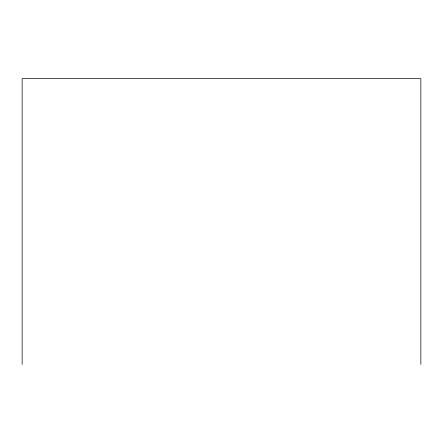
<?xml version="1.0" encoding="UTF-8"?>
<svg xmlns="http://www.w3.org/2000/svg" width="443" height="443" viewBox="0 0 443 443"><rect width="100%" height="100%" fill="white"/><g stroke="black" fill="none" stroke-linecap="round" stroke-linejoin="round"><path stroke-width="0.66" d="M420.85 364.373L420.85 78.627L22.15 78.627L22.15 364.373"/></g></svg>
